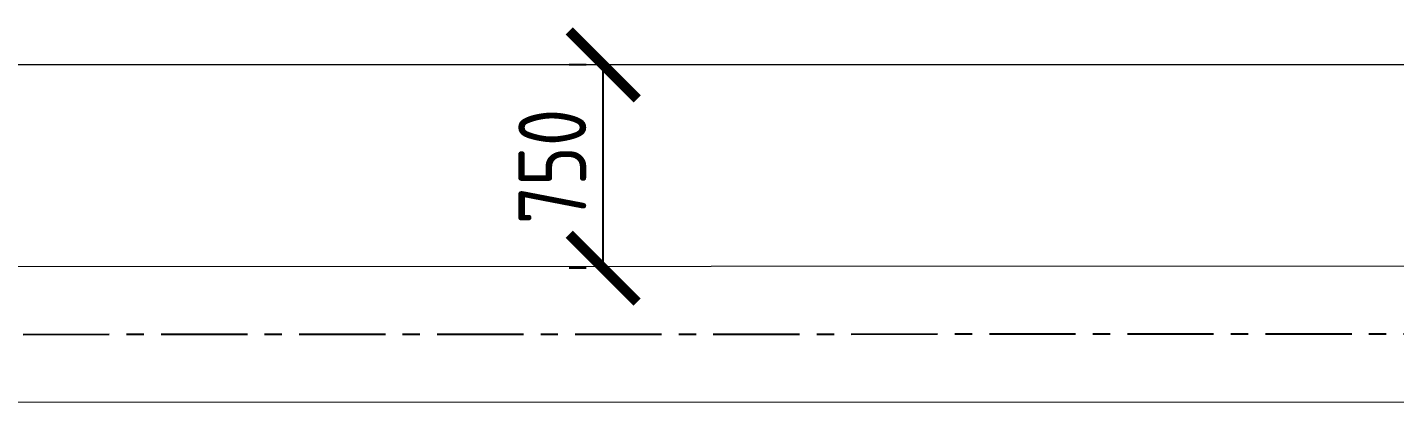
# Model space of a CAD drawing. Header units: millimetres. Extents: x 24859265 to 26550985, y 32092698 to 33532929.
# Drawn here: x 26168980 to 26174012, y 33011959 to 33013348 of the extents above; entities that cross this region are included whole.
import ezdxf

# ---------------------------------------------------------------- set-up
doc = ezdxf.new("R2010")
doc.units = ezdxf.units.MM
doc.linetypes.add('осевая', pattern=[50.8, 31.75, -6.35, 6.35, -6.35])
doc.styles.add('GOST 2.304', font='GOST_0.TTF')
doc.styles.get("Standard").update_dxf_attribs({"font": 'arial.ttf'})
doc.dimstyles.new('ISO-25', dxfattribs={"dimtxt": 2.5, "dimasz": 2.5, "dimexe": 1.25, "dimexo": 0.625, "dimtad": 1, "dimtxsty": 'Standard', "dimcen": 2.5, "dimadec": 0, "dimazin": 0, "dimtfac": 1, "dimtmove": 0, "dimatfit": 3, "dimfxl": 1, "dimarcsym": 0})

# ---------------------------------------------------------------- blocks, each defined once
blk = doc.blocks.new('_ArchTick')
at = {"color": 0, "linetype": 'ByBlock', "const_width": 0.15}
blk.add_lwpolyline([(-0.5, -0.5), (0.5, 0.5)], dxfattribs=at)
blk = doc.blocks.new('*D532')
at = {"color": 0, "lineweight": -2, "transparency": 16777216}
for p, q in [((26171036.9, 33013209.9), (26170974.4, 33013209.9)), ((26171099.4, 33012462), (26171099.4, 33013209.9)), ((26171037.3, 33012462), (26170974.4, 33012462))]:
    blk.add_line(p, q, dxfattribs=at)
at = {"color": 0, "lineweight": -2, "transparency": 16777216, "xscale": 250, "yscale": 250, "zscale": 250}
for p, rotation in [((26171099.4, 33013209.9), 90), ((26171099.4, 33012462), 270)]:
    blk.add_blockref('_ArchTick', p, dxfattribs=dict(at, rotation=rotation))
at = {"color": 0, "transparency": 16777216, "insert": (26170911.9, 33012835.9), "char_height": 250, "attachment_point": 5, "rotation": 90, "style": 'GOST 2.304'}
blk.add_mtext('750', dxfattribs=at)

msp = doc.modelspace()

# ---------------------------------------------------------------- linework, layer by layer
at = {"lineweight": 20}
for p, q in [((26178219.8036, 33013209.8883), (26148052.5745, 33013209.8883)), ((26175406.0501, 33012469.4455), (26149472.1076, 33012459.3365)), ((26175406.5776, 33011969.4457), (26149472.3025, 33011959.3366))]:
    msp.add_line(p, q, dxfattribs=at)
at = {"color": 1, "linetype": 'осевая', "lineweight": 25, "ltscale": 10}
msp.add_line((26176393.8804, 33012219.8306), (26148486.163, 33012208.9522), dxfattribs=at)

# ---------------------------------------------------------------- dimensions: what is measured, and where the dimension line sits
dim = msp.add_linear_dim(base=(26171099.4192, 33013209.8883), p1=(26171099.8095, 33012461.9692), p2=(26171099.4192, 33013209.8883), angle=90, text='750', dimstyle='ISO-25', override={"dimscale": 100, "dimdec": 0, "dimtxsty": 'GOST 2.304', "dimblk1": 'ArchTick', "dimblk2": 'ArchTick', "dimsah": 1})
dim.commit()
dim.dimension.update_dxf_attribs({"geometry": '*D532', "text_midpoint": (26170911.9192, 33012835.9287)})

doc.saveas('drawing.dxf')
